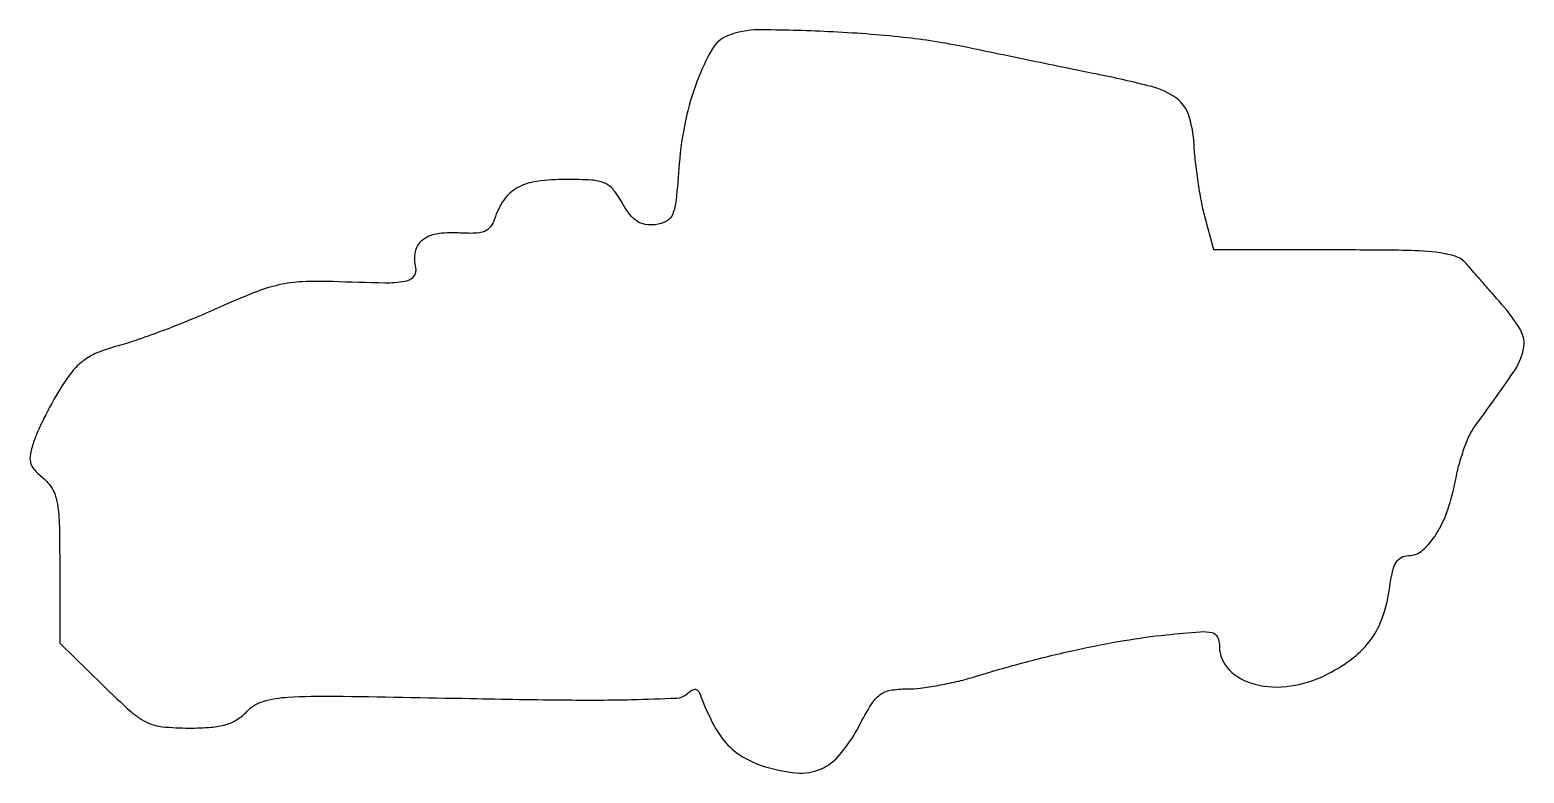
# Model space of a CAD drawing. Extents: x 0 to 191, y 0 to 95.
import ezdxf

# ---------------------------------------------------------------- set-up
doc = ezdxf.new("R2010")
doc.units = 0

msp = doc.modelspace()

# ---------------------------------------------------------------- linework, layer by layer
msp.add_lwpolyline([(89.223264, 94.328807, 0.168786), (87.246283, 92.606427, 0.03977), (85.351171, 88.582993, 0.037609), (83.849605, 83.467551, 0.03383), (83.064048, 78, -0.006281), (82.656812, 73.364526, -0.068885), (82.217796, 71.552831, -0.178238), (81.425295, 70.663816, -0.095142), (80, 70.222533, -0.068301), (78.710433, 70.255884, -0.104651), (77.672189, 70.659526, -0.085844), (76.749696, 71.519958, -0.034113), (75.79651, 72.972533, 0.041403), (74.634727, 74.68801, 0.124043), (73.512454, 75.533978, 0.086178), (71.88717, 75.909681, 0.013811), (68.617939, 76, 0.033987), (64.876804, 75.745405, 0.092411), (62.365878, 74.912771, 0.116577), (60.666711, 73.371845, 0.073824), (59.486739, 70.958218, -0.086285), (58.961941, 69.948884, -0.138281), (58.190903, 69.369573, -0.086958), (56.961093, 69.125322, -0.020381), (54.853546, 69.163639, 0.053317), (52.083818, 69.031707, 0.132179), (50.241808, 68.215808, 0.174342), (49.35853, 66.761407, 0.109378), (49.393377, 64.75, -0.226168), (49.150841, 63.610085, -0.18915), (48.081031, 62.965284, -0.047056), (45.466297, 62.770139, -0.004162), (38.842748, 62.954793, 0.020458), (34.942163, 62.936399, 0.044513), (31.978187, 62.535038, 0.038297), (28.868851, 61.572806, 0.011773), (24.342748, 59.658034, -0.008221), (20.981472, 58.20781, -0.006864), (17.366655, 56.775927, -0.006937), (14.023161, 55.557158, -0.018725), (11.607567, 54.814608, 0.027041), (9.010115, 53.96865, 0.061764), (7.197227, 52.996333, 0.06511), (5.734425, 51.645292, 0.033002), (4.256866, 49.61485, 0.013254), (3.238385, 47.902553, 0.010077), (2.210912, 45.97591, 0.010209), (1.320157, 44.128877, 0.023382), (0.743954, 42.69535, 0.02799), (0.251061, 40.977789, 0.113041), (0.252826, 39.894714, 0.12706), (0.723653, 38.98928, 0.039484), (1.844655, 37.924707, -0.088947), (3.013987, 36.571711, -0.087414), (3.649222, 34.888655, -0.04093), (3.935187, 32.167334, -0.005721), (4, 26.503085), (4, 16.826755), (9.544719, 11.413377, 0.010393), (13.072272, 8.109762, 0.068383), (15.071512, 6.75579, 0.090193), (17.12716, 6.16727, 0.024739), (20.505763, 6, 0.017966), (23.314253, 6.100946, 0.052528), (25.219702, 6.441413, 0.071849), (26.656293, 7.091981, 0.063108), (27.922226, 8.146895, -0.134246), (29.945802, 9.398375, -0.057558), (33.102626, 9.946735, -0.018013), (39.079984, 10.072161, -0.001177), (56.385394, 9.771107, 0.002376), (68.837416, 9.584349, 0.008011), (76.979748, 9.631382, 0.005828), (82.745534, 9.824344, 0.178888), (84.049213, 10.374213, -0.045408), (84.583143, 10.790673, -0.123648), (85.034022, 10.942907, -0.191007), (85.382943, 10.835777, -0.13461), (85.626645, 10.5, 0.026307), (87.316059, 6.64273, 0.06425), (89.047854, 4.077061, 0.078489), (91.13918, 2.343706, 0.057324), (93.897657, 1.108886, 0.053506), (98.004004, 0.278791, 0.124352), (101.085369, 0.759895, 0.12148), (103.613596, 2.658399, 0.049838), (106, 6.258764, -0.016044), (107.557218, 8.992245, -0.090181), (108.673779, 10.240439, -0.123908), (109.98904, 10.819254, -0.041826), (112.091069, 10.997106, 0.030364), (113.813115, 11.10317, 0.013403), (116.06926, 11.441907, 0.013208), (118.448757, 11.929819, 0.017313), (120.591069, 12.507258, -0.009695), (127.27933, 14.419768, -0.010987), (133.764475, 15.987258, -0.011752), (139.831007, 17.16455, -0.016927), (145.25, 17.896887, -0.005273), (149.518503, 18.281803, -0.074146), (151.049544, 18.176557, -0.238409), (151.746226, 17.6077, -0.104877), (152, 16.411148, 0.199953), (153.241895, 13.42984, 0.134096), (156.498518, 11.587672, 0.101068), (161.0807, 11.373347, 0.079424), (165.82102, 12.908691, 0.046679), (169.069711, 14.968312, 0.073102), (171.360708, 17.34745, 0.073703), (172.858047, 20.270214, 0.048279), (173.721715, 23.961901, -0.021606), (174.075368, 25.944319, -0.078688), (174.544358, 27.129535, -0.134328), (175.202055, 27.767147, -0.126376), (176.108616, 28, 0.181916), (177.919954, 28.681579, 0.073972), (179.650859, 30.722758, 0.056918), (181.120011, 33.827802, 0.035899), (182.138348, 37.711146, -0.020828), (182.583352, 39.643538, -0.018711), (183.201317, 41.60364, -0.019109), (183.888951, 43.320072, -0.054395), (184.536817, 44.431053, 0.007988), (189.494311, 51.365772, 0.097161), (190.793676, 54.347573, 0.189803), (190.405368, 56.786249, 0.04776), (187.99568, 60.101686, -0.000742), (186.73577, 61.531093, -0.000667), (185.434523, 63.015808, -0.000668), (184.270842, 64.350736, -0.002108), (183.49568, 65.25, 0.14196), (182.058076, 66.195079, 0.049072), (179.5994, 66.697208, 0.022639), (175.359698, 66.943903, 0.003213), (166.629961, 67), (151.259922, 67), (150.134784, 71.25, -0.018019), (149.684894, 73.236042, -0.009629), (149.265301, 75.717991, -0.009574), (148.933894, 78.271365, -0.014732), (148.754823, 80.492097, 0.06468), (148.085328, 84.16749, 0.161186), (146.498044, 86.349154, 0.092917), (143.301987, 87.841671, 0.013465), (136.265695, 89.449584, -0.000852), (132.973225, 90.115064, -0.000359), (128.549923, 91.020267, -0.000355), (123.823813, 91.994472, -0.000463), (119.5, 92.893128, 0.025262), (111.674903, 94.118494, 0.01436), (102.118122, 94.84718, 0.011004), (93.118062, 95.075619, 0.096708)], format="xyb", close=True)

doc.saveas('drawing.dxf')
